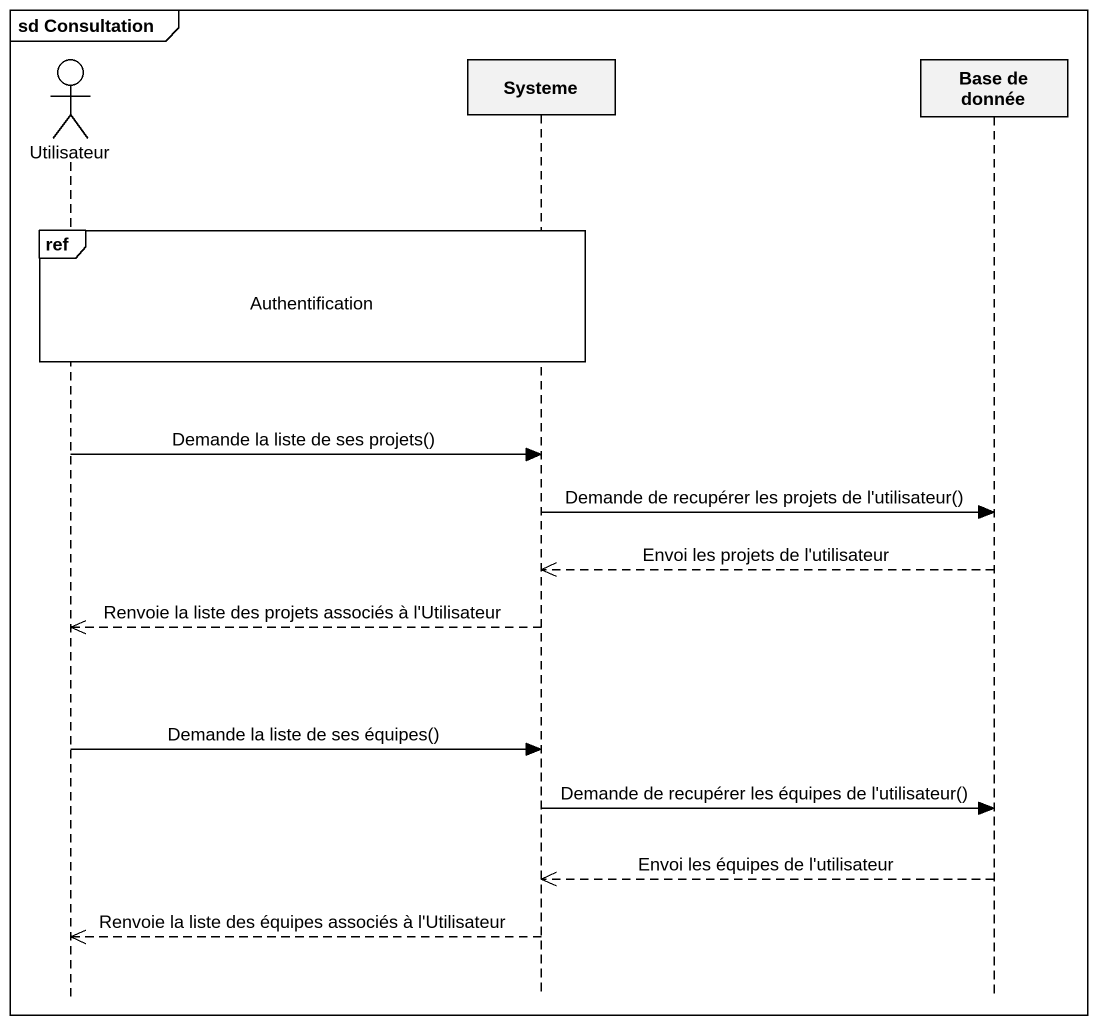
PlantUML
@startuml
mainframe sd Consultation
hide footbox
actor Utilisateur
participant Systeme
participant "Base de donnée" as Base_de_donnée

ref over Utilisateur, Systeme : Authentification
Utilisateur -> Systeme : Demande la liste de ses projets()
Systeme -> Base_de_donnée : Demande de recupérer les projets de l'utilisateur()
Base_de_donnée -->> Systeme : Envoi les projets de l'utilisateur
Systeme -->> Utilisateur : Renvoie la liste des projets associés à l'Utilisateur
Utilisateur -> Systeme : Demande la liste de ses équipes()
Systeme -> Base_de_donnée : Demande de recupérer les équipes de l'utilisateur()
Base_de_donnée -->> Systeme : Envoi les équipes de l'utilisateur
Systeme -->> Utilisateur : Renvoie la liste des équipes associés à l'Utilisateur
@enduml
